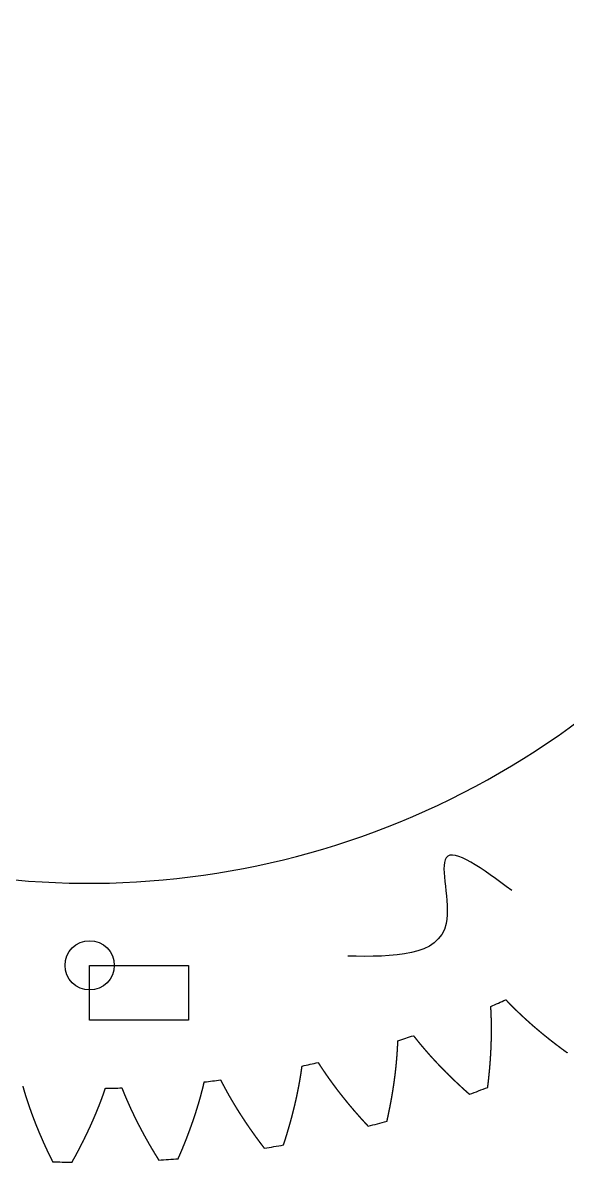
# Model space of a CAD drawing. Header units: millimetres. Extents: x -106 to 415, y -206 to 191.
# Drawn here: x 118.4 to 151.6, y -132.7 to -63.3 of the extents above; entities that cross this region are included whole.
import ezdxf

# ---------------------------------------------------------------- set-up
doc = ezdxf.new("R2010")
doc.units = ezdxf.units.MM
doc.header["$MEASUREMENT"] = 0

msp = doc.modelspace()

# ---------------------------------------------------------------- linework, layer by layer
at = {"linetype": 'Continuous'}
for p, q in [((122.4802, -120.74198), (128.49653, -120.74198)), ((122.4802, -124.08846), (122.4802, -120.74198)), ((128.49653, -120.74198), (128.49653, -124.08846)), ((128.49653, -124.08846), (122.4802, -124.08846))]:
    msp.add_line(p, q, dxfattribs=at)
msp.add_circle((122.4802, -120.74198), 1.5)
for radius, start, end in [(50, 177.2307675, 0.0000017), (62.5, 293.0800547, 293.9968686), (62.5, 287.5415932, 288.458407), (62.5, 282.0031316, 282.9199455), (62.5, 270.9262085, 271.8430224), (62.5, 276.4646701, 277.3814839), (67, 290.2607864, 291.2776753), (67, 284.7223249, 285.7392137), (67, 279.1838634, 280.2007522), (67, 273.6454018, 274.6622907), (67, 268.1069403, 269.1238291)]:
    msp.add_arc((122.43128, -65.74198), radius, start, end)
msp.add_spline([(148.20793, -116.18717), (144.20793, -114.18717), (144.20793, -118.18717), (138.20793, -120.18717)], degree=3, dxfattribs=at)
for points in [[(147.8492, -122.83996), (147.864, -122.85553), (147.89363, -122.88665), (147.93822, -122.93324), (147.99794, -122.9952), (148.07305, -123.07235), (148.14862, -123.14921), (148.22464, -123.22578), (148.30111, -123.30206), (148.37804, -123.37805), (148.45541, -123.45376), (148.53321, -123.52918), (148.61144, -123.60432), (148.6901, -123.67918), (148.76918, -123.75376), (148.84866, -123.82806), (148.92856, -123.90209), (149.00887, -123.97584), (149.08958, -124.04931), (149.17069, -124.12251), (149.2522, -124.19544), (149.3341, -124.26809), (149.41638, -124.34048), (149.49906, -124.41259), (149.58211, -124.48443), (149.66554, -124.55601), (149.74935, -124.62731), (149.83353, -124.69835), (149.91808, -124.76912), (150.00299, -124.83963), (150.08826, -124.90987), (150.1739, -124.97984), (150.25989, -125.04955), (150.34624, -125.119), (150.43294, -125.18818), (150.51999, -125.2571), (150.60738, -125.32576), (150.69512, -125.39415), (150.7832, -125.46229), (150.87162, -125.53016), (150.96038, -125.59777), (151.04947, -125.66512), (151.13889, -125.73221), (151.22864, -125.79904), (151.31872, -125.86562), (151.40912, -125.93193), (151.4817, -125.98477), (151.53628, -126.02429), (151.57273, -126.05058), (151.59097, -126.06372)], [(146.74479, -128.17477), (146.74759, -128.15247), (146.75316, -128.10787), (146.7614, -128.04099), (146.77213, -127.95185), (146.78514, -127.84049), (146.79773, -127.7292), (146.80992, -127.61796), (146.82169, -127.50679), (146.83304, -127.39569), (146.84397, -127.28465), (146.85449, -127.17368), (146.86458, -127.06278), (146.87424, -126.95195), (146.88349, -126.8412), (146.8923, -126.73052), (146.90068, -126.61992), (146.90863, -126.5094), (146.91615, -126.39895), (146.92323, -126.28859), (146.92987, -126.17831), (146.93607, -126.06812), (146.94182, -125.95801), (146.94713, -125.84799), (146.95199, -125.73806), (146.9564, -125.62822), (146.96035, -125.51848), (146.96384, -125.40883), (146.96688, -125.29928), (146.96945, -125.18983), (146.97156, -125.08048), (146.97319, -124.97123), (146.97435, -124.86209), (146.97504, -124.75306), (146.97524, -124.64414), (146.97497, -124.53533), (146.97421, -124.42664), (146.97295, -124.31806), (146.97121, -124.2096), (146.96897, -124.10127), (146.96622, -123.99306), (146.96296, -123.88497), (146.95918, -123.77702), (146.95488, -123.66921), (146.95006, -123.56153), (146.94472, -123.45399), (146.94003, -123.36807), (146.93627, -123.30369), (146.93367, -123.26079), (146.93234, -123.23935)], [(140.60565, -130.2299), (140.6106, -130.20797), (140.62044, -130.16412), (140.63509, -130.09835), (140.65438, -130.01066), (140.67807, -129.90108), (140.70135, -129.79152), (140.72422, -129.68198), (140.74666, -129.57246), (140.76868, -129.46297), (140.79028, -129.35351), (140.81145, -129.24407), (140.8322, -129.13467), (140.85252, -129.02529), (140.87241, -128.91595), (140.89186, -128.80664), (140.91088, -128.69736), (140.92946, -128.58812), (140.9476, -128.47892), (140.9653, -128.36975), (140.98255, -128.26063), (140.99936, -128.15155), (141.01571, -128.04251), (141.03161, -127.93351), (141.04706, -127.82457), (141.06205, -127.71567), (141.07657, -127.60682), (141.09063, -127.49802), (141.10423, -127.38927), (141.11735, -127.28058), (141.13, -127.17194), (141.14217, -127.06337), (141.15386, -126.95485), (141.16507, -126.84639), (141.17579, -126.738), (141.18601, -126.62967), (141.19574, -126.52141), (141.20498, -126.41322), (141.21371, -126.3051), (141.22193, -126.19705), (141.22964, -126.08908), (141.23683, -125.98119), (141.24349, -125.87338), (141.24962, -125.76565), (141.25521, -125.65801), (141.26027, -125.55046), (141.26389, -125.46448), (141.26637, -125.40004), (141.26791, -125.3571), (141.26866, -125.33563)], [(142.21979, -125.02659), (142.23301, -125.04352), (142.25951, -125.07735), (142.29939, -125.12803), (142.35285, -125.19546), (142.42017, -125.2795), (142.48796, -125.36329), (142.55624, -125.44684), (142.62499, -125.53015), (142.69423, -125.61321), (142.76393, -125.69603), (142.83409, -125.77861), (142.9047, -125.86095), (142.97577, -125.94305), (143.04728, -126.02491), (143.11922, -126.10654), (143.1916, -126.18793), (143.26442, -126.26909), (143.33766, -126.35001), (143.41133, -126.4307), (143.48541, -126.51115), (143.55992, -126.59137), (143.63484, -126.67136), (143.71016, -126.75111), (143.7859, -126.83063), (143.86203, -126.90993), (143.93856, -126.98899), (144.01549, -127.06782), (144.09282, -127.14642), (144.17053, -127.22479), (144.24863, -127.30294), (144.32711, -127.38085), (144.40597, -127.45853), (144.48522, -127.53599), (144.56483, -127.61321), (144.64482, -127.69021), (144.72518, -127.76699), (144.80591, -127.84353), (144.887, -127.91985), (144.96846, -127.99594), (145.05028, -128.0718), (145.13245, -128.14743), (145.21498, -128.22284), (145.29786, -128.29802), (145.38109, -128.37298), (145.46467, -128.4477), (145.53181, -128.50731), (145.58232, -128.55191), (145.61607, -128.5816), (145.63296, -128.59643)], [(134.29682, -131.68293), (134.30386, -131.66158), (134.3179, -131.61888), (134.33883, -131.55483), (134.36648, -131.46942), (134.40064, -131.36263), (134.43439, -131.25583), (134.46772, -131.14901), (134.50063, -131.04217), (134.53311, -130.93532), (134.56518, -130.82845), (134.59681, -130.72157), (134.62802, -130.61467), (134.6588, -130.50777), (134.68915, -130.40085), (134.71906, -130.29393), (134.74854, -130.187), (134.77758, -130.08006), (134.80617, -129.97312), (134.83433, -129.86617), (134.86203, -129.75922), (134.88928, -129.65227), (134.91609, -129.54532), (134.94243, -129.43837), (134.96832, -129.33142), (134.99375, -129.22448), (135.01871, -129.11754), (135.04321, -129.0106), (135.06724, -128.90368), (135.09079, -128.79676), (135.11386, -128.68985), (135.13646, -128.58296), (135.15857, -128.47607), (135.18019, -128.36921), (135.20131, -128.26235), (135.22195, -128.15552), (135.24208, -128.0487), (135.26172, -127.94191), (135.28084, -127.83513), (135.29946, -127.72839), (135.31755, -127.62166), (135.33512, -127.51497), (135.35215, -127.4083), (135.36864, -127.30167), (135.3846, -127.19507), (135.40002, -127.08851), (135.41192, -127.00329), (135.42061, -126.93938), (135.42629, -126.89679), (135.4291, -126.87549)], [(136.40562, -126.65969), (136.41715, -126.67782), (136.44025, -126.71405), (136.47506, -126.76834), (136.52176, -126.84061), (136.58065, -126.93076), (136.64004, -127.02071), (136.69994, -127.11046), (136.76033, -127.20001), (136.82122, -127.28936), (136.88261, -127.37852), (136.94447, -127.46749), (137.00681, -127.55626), (137.06962, -127.64484), (137.13289, -127.73322), (137.19662, -127.82141), (137.26081, -127.90941), (137.32545, -127.99721), (137.39054, -128.08483), (137.45608, -128.17225), (137.52205, -128.25947), (137.58847, -128.34651), (137.65532, -128.43335), (137.7226, -128.52001), (137.7903, -128.60647), (137.85843, -128.69274), (137.92697, -128.77882), (137.99593, -128.86471), (138.06531, -128.9504), (138.13509, -129.03591), (138.20529, -129.12122), (138.27588, -129.20635), (138.34688, -129.29128), (138.41828, -129.37602), (138.49007, -129.46057), (138.56226, -129.54493), (138.63483, -129.6291), (138.70779, -129.71308), (138.78114, -129.79687), (138.85487, -129.88046), (138.92899, -129.96387), (139.00348, -130.04708), (139.07834, -130.1301), (139.15358, -130.21293), (139.22919, -130.29557), (139.30517, -130.37801), (139.36624, -130.44382), (139.41221, -130.49309), (139.44294, -130.52589), (139.45831, -130.54229)], [(118.40298, -128.11202), (118.40884, -128.13269), (118.42062, -128.17402), (118.43844, -128.23599), (118.46254, -128.3186), (118.49319, -128.42182), (118.52438, -128.525), (118.55611, -128.62813), (118.58838, -128.73121), (118.62117, -128.83425), (118.6545, -128.93723), (118.68834, -129.04017), (118.72269, -129.14306), (118.75755, -129.2459), (118.79291, -129.34869), (118.82876, -129.45142), (118.86511, -129.5541), (118.90194, -129.65672), (118.93926, -129.75929), (118.97706, -129.8618), (119.01534, -129.96425), (119.0541, -130.06664), (119.09332, -130.16897), (119.13301, -130.27125), (119.17317, -130.37346), (119.21378, -130.47561), (119.25485, -130.57769), (119.29637, -130.67971), (119.33835, -130.78167), (119.38077, -130.88356), (119.42363, -130.98538), (119.46694, -131.08714), (119.51069, -131.18883), (119.55487, -131.29045), (119.59949, -131.392), (119.64454, -131.49348), (119.69002, -131.59488), (119.73592, -131.69622), (119.78225, -131.79748), (119.829, -131.89867), (119.87617, -131.99979), (119.92375, -132.10082), (119.97175, -132.20178), (120.02016, -132.30267), (120.06899, -132.40348), (120.11822, -132.5042), (120.15793, -132.58473), (120.18789, -132.64508), (120.20795, -132.6853), (120.218, -132.70541)], [(121.40675, -132.73414), (121.41776, -132.71455), (121.43974, -132.67534), (121.47258, -132.6165), (121.51614, -132.53799), (121.57018, -132.43976), (121.62381, -132.34143), (121.67704, -132.243), (121.72986, -132.14448), (121.78227, -132.04586), (121.83427, -131.94714), (121.88586, -131.84833), (121.93702, -131.74942), (121.98777, -131.65042), (122.03809, -131.55133), (122.08799, -131.45215), (122.13746, -131.35287), (122.1865, -131.25351), (122.23511, -131.15405), (122.28329, -131.0545), (122.33102, -130.95487), (122.37832, -130.85515), (122.42517, -130.75534), (122.47157, -130.65544), (122.51753, -130.55546), (122.56303, -130.45539), (122.60807, -130.35524), (122.65266, -130.25501), (122.69678, -130.15469), (122.74043, -130.05429), (122.78362, -129.9538), (122.82633, -129.85324), (122.86856, -129.7526), (122.91031, -129.65187), (122.95157, -129.55107), (122.99235, -129.45019), (123.03263, -129.34923), (123.07242, -129.2482), (123.1117, -129.14709), (123.15048, -129.04591), (123.18874, -128.94465), (123.22648, -128.84332), (123.26369, -128.74191), (123.30036, -128.64044), (123.3365, -128.53889), (123.3721, -128.43727), (123.40016, -128.35592), (123.42096, -128.29488), (123.43472, -128.25417), (123.44157, -128.23381)], [(124.44136, -128.20965), (124.44919, -128.22965), (124.4649, -128.26965), (124.48863, -128.32961), (124.52058, -128.40951), (124.56105, -128.50929), (124.60205, -128.60897), (124.64359, -128.70856), (124.68565, -128.80805), (124.72824, -128.90744), (124.77135, -129.00673), (124.81497, -129.10592), (124.85909, -129.20502), (124.90371, -129.30401), (124.94883, -129.4029), (124.99443, -129.50169), (125.04051, -129.60038), (125.08708, -129.69897), (125.13413, -129.79746), (125.18164, -129.89584), (125.22963, -129.99412), (125.27809, -130.0923), (125.32701, -130.19037), (125.37638, -130.28833), (125.42621, -130.38619), (125.4765, -130.48394), (125.52723, -130.58159), (125.5784, -130.67912), (125.63002, -130.77655), (125.68208, -130.87387), (125.73457, -130.97108), (125.7875, -131.06819), (125.84086, -131.16518), (125.89464, -131.26206), (125.94885, -131.35883), (126.00348, -131.45548), (126.05854, -131.55203), (126.11401, -131.64846), (126.16989, -131.74478), (126.22619, -131.84098), (126.28289, -131.93707), (126.34001, -132.03305), (126.39753, -132.12891), (126.45545, -132.22465), (126.51378, -132.32027), (126.5725, -132.41578), (126.61979, -132.49209), (126.65544, -132.54927), (126.67929, -132.58737), (126.69123, -132.60641)], [(127.87721, -132.52028), (127.88628, -132.49971), (127.90437, -132.45857), (127.93138, -132.39683), (127.96715, -132.31449), (128.01146, -132.2115), (128.05536, -132.10845), (128.09884, -132.00535), (128.1419, -131.90218), (128.18455, -131.79896), (128.22678, -131.69569), (128.26859, -131.59236), (128.30997, -131.48898), (128.35092, -131.38554), (128.39145, -131.28206), (128.43154, -131.17852), (128.4712, -131.07493), (128.51042, -130.9713), (128.5492, -130.86762), (128.58755, -130.76389), (128.62544, -130.66011), (128.66289, -130.55629), (128.69989, -130.45242), (128.73644, -130.34851), (128.77253, -130.24456), (128.80816, -130.14057), (128.84332, -130.03654), (128.87803, -129.93247), (128.91226, -129.82836), (128.94602, -129.72422), (128.97931, -129.62003), (129.01212, -129.51582), (129.04444, -129.41157), (129.07627, -129.30729), (129.10761, -129.20297), (129.13846, -129.09863), (129.16881, -128.99425), (129.19866, -128.88985), (129.228, -128.78542), (129.25683, -128.68097), (129.28514, -128.57649), (129.31292, -128.47199), (129.34017, -128.36747), (129.36688, -128.26292), (129.39305, -128.15836), (129.41868, -128.05379), (129.43875, -127.97011), (129.45357, -127.90734), (129.46333, -127.86549), (129.46819, -127.84457)], [(130.46098, -127.72402), (130.4707, -127.74318), (130.4902, -127.78147), (130.5196, -127.83887), (130.55912, -127.91531), (130.60903, -128.01072), (130.65946, -128.10598), (130.71041, -128.20109), (130.76188, -128.29605), (130.81387, -128.39087), (130.86636, -128.48554), (130.91935, -128.58006), (130.97283, -128.67443), (131.02679, -128.76865), (131.08124, -128.86273), (131.13616, -128.95666), (131.19156, -129.05044), (131.24742, -129.14408), (131.30375, -129.23756), (131.36055, -129.3309), (131.4178, -129.42409), (131.4755, -129.51713), (131.53366, -129.61002), (131.59226, -129.70276), (131.6513, -129.79535), (131.71078, -129.8878), (131.7707, -129.98009), (131.83105, -130.07223), (131.89183, -130.16422), (131.95304, -130.25607), (132.01467, -130.34776), (132.07672, -130.4393), (132.13919, -130.53069), (132.20207, -130.62192), (132.26537, -130.71301), (132.32908, -130.80394), (132.39319, -130.89472), (132.45771, -130.98535), (132.52263, -131.07583), (132.58795, -131.16615), (132.65366, -131.25632), (132.71977, -131.34633), (132.78628, -131.43619), (132.85317, -131.52589), (132.92045, -131.61544), (132.98812, -131.70483), (133.04256, -131.77623), (133.08356, -131.8297), (133.11097, -131.86532), (133.12469, -131.88312)]]:
    msp.add_open_spline(points, degree=5)

doc.saveas('drawing.dxf')
